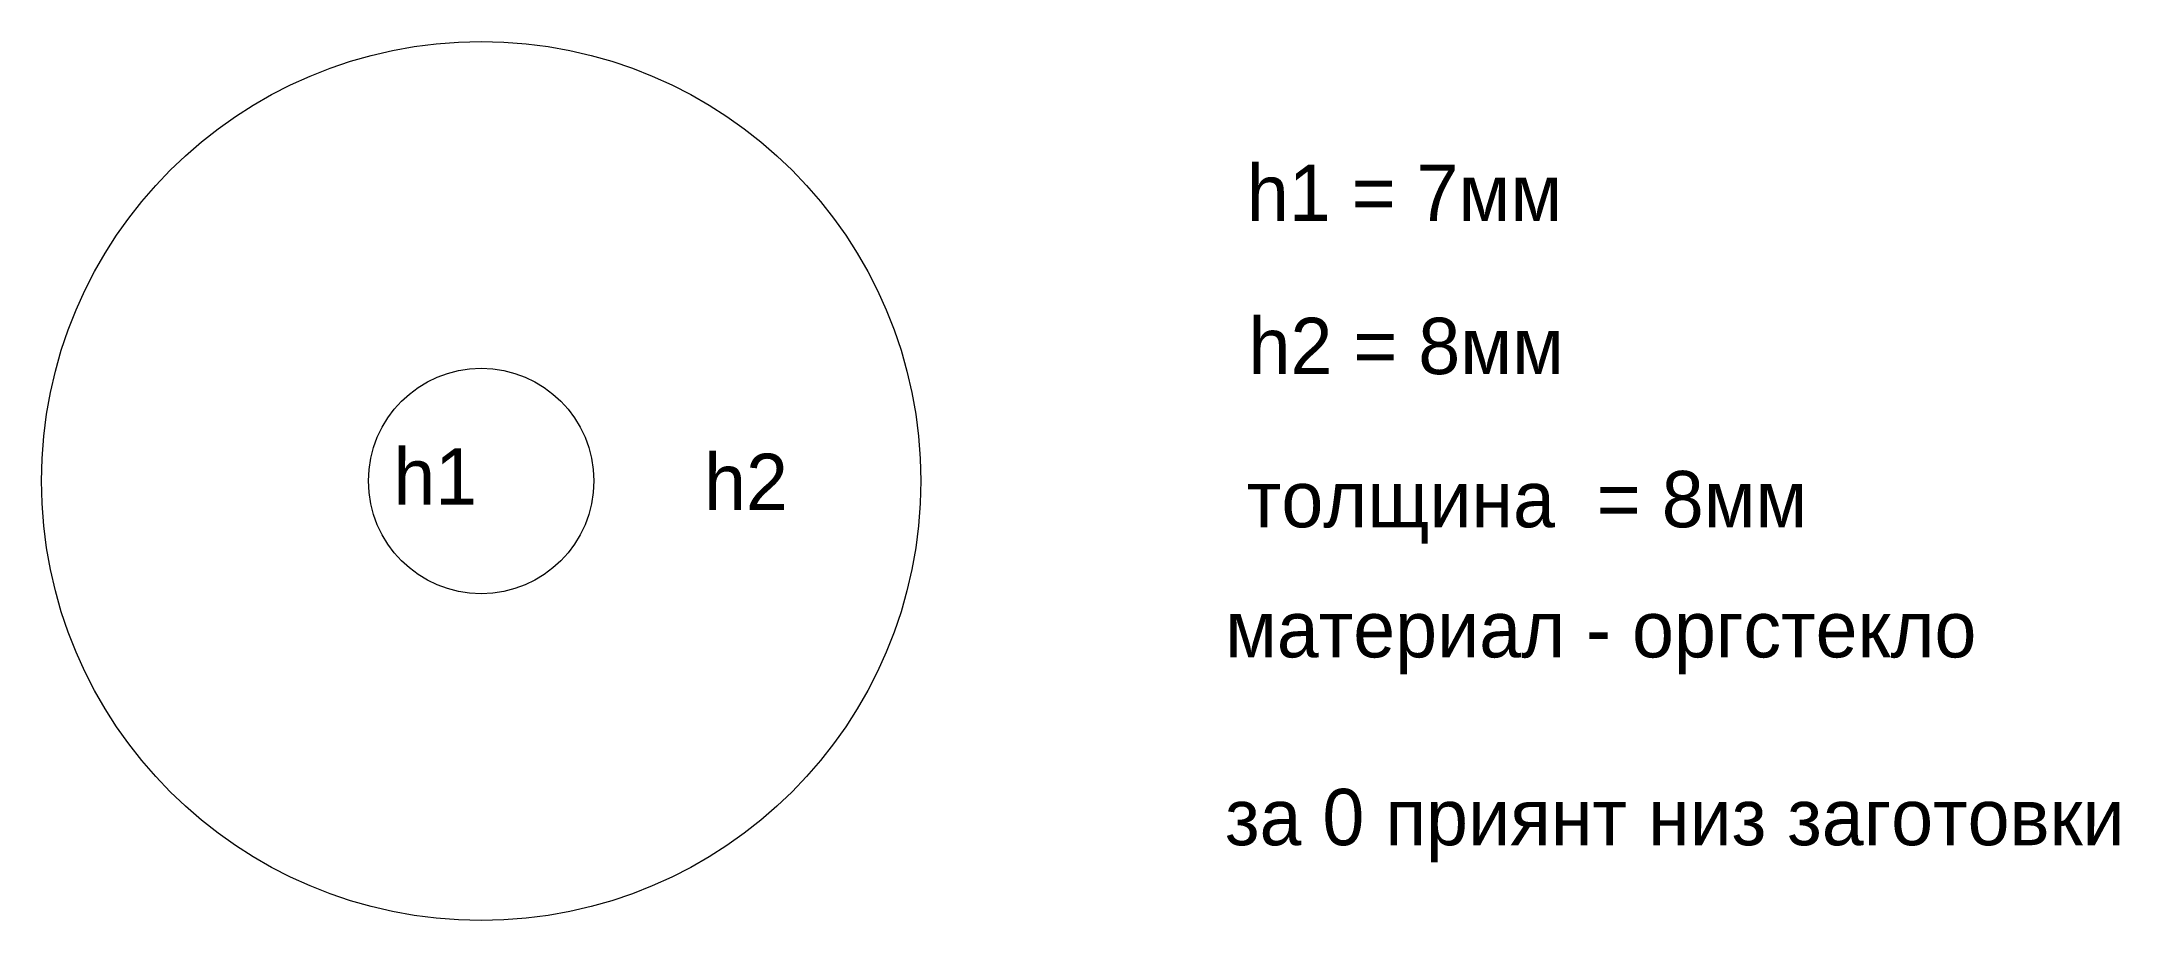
# Model space of a CAD drawing. Header units: millimetres. Extents: x -7.8 to 29.1, y -7.8 to 7.8.
import ezdxf

# ---------------------------------------------------------------- set-up
doc = ezdxf.new("R2010")
doc.units = ezdxf.units.MM

msp = doc.modelspace()

# ---------------------------------------------------------------- linework, layer by layer
at = {"color": 7, "linetype": 'Continuous', "lineweight": 15}
for radius in [7.8, 2]:
    msp.add_circle((0, 0), radius, dxfattribs=at)

# ---------------------------------------------------------------- texts
at = {"char_height": 1, "attachment_point": 1}
for s, insert in [('h1 = 7мм\\P', (13.585, 5.616)), ('h2 = 8мм\\P', (13.615, 2.897)), ('h1', (-1.559, 0.58)), ('h2', (3.955, 0.484)), ('толщина  = 8мм\\P', (13.585, 0.178)), ('материал - оргстекло\\P\\Pза 0 приянт низ заготовки', (13.197, -2.131))]:
    msp.add_mtext(s, dxfattribs=dict(at, insert=insert))

doc.saveas('drawing.dxf')
